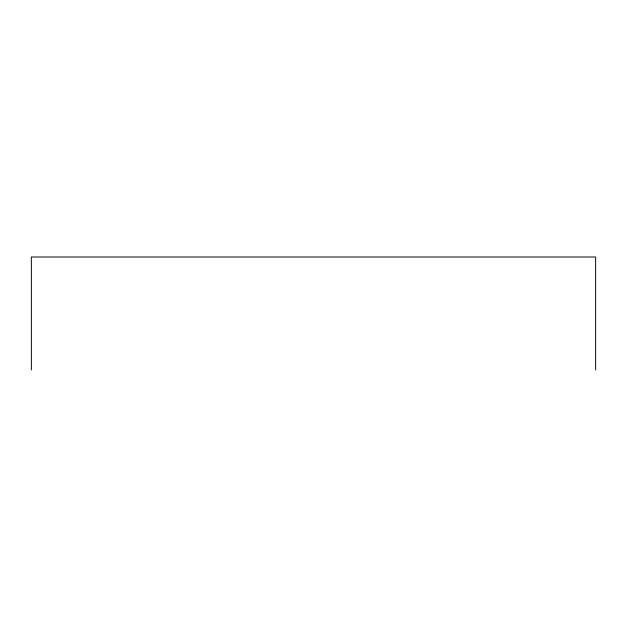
<?xml version="1.0" encoding="UTF-8"?>
<svg xmlns="http://www.w3.org/2000/svg" width="627" height="627" viewBox="0 0 627 627"><rect width="100%" height="100%" fill="white"/><g stroke="black" fill="none" stroke-linecap="round" stroke-linejoin="round"><path stroke-width="0.94" d="M595.65 369.993L595.65 257.007L31.35 257.007L31.35 369.993"/></g></svg>
